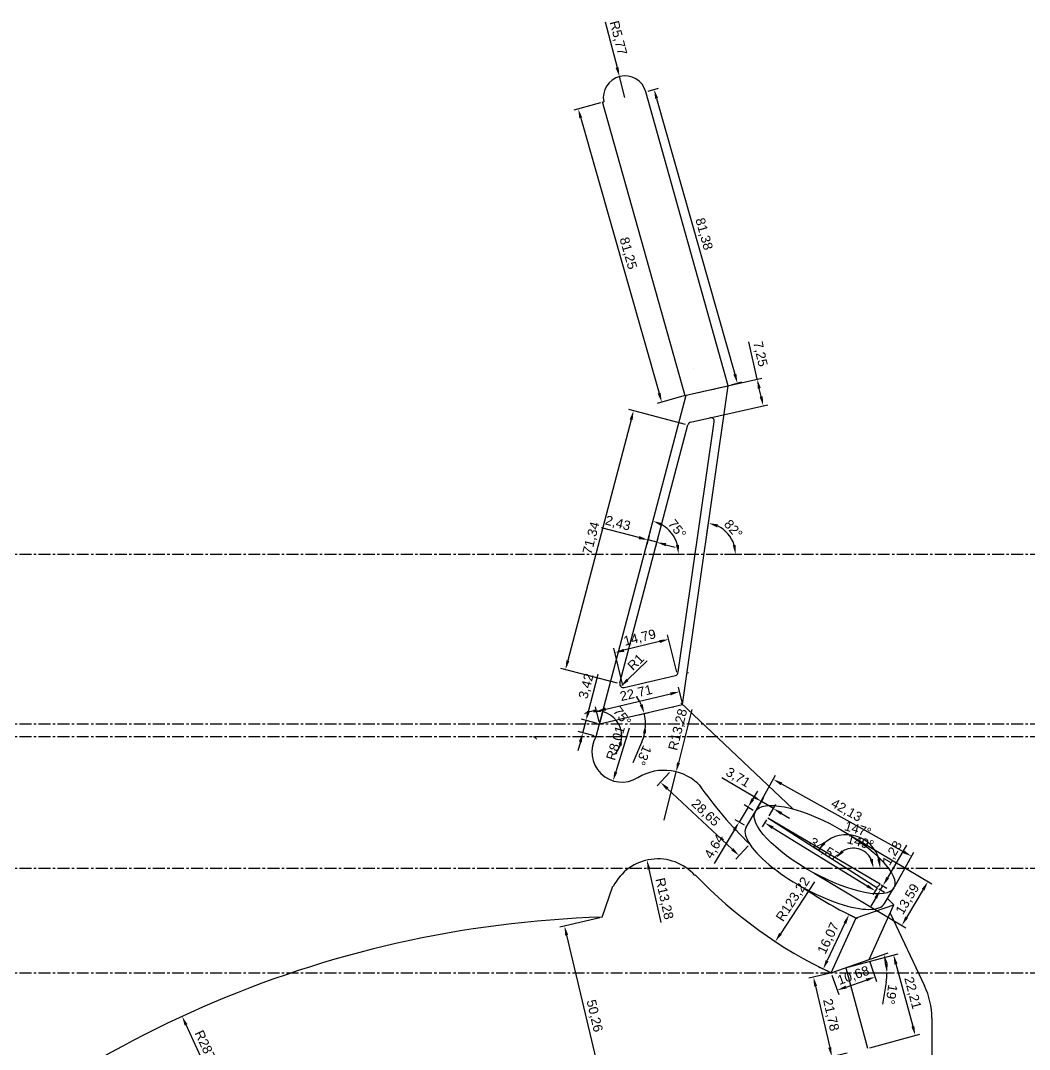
# Model space of a CAD drawing. Header units: millimetres. Extents: x -148 to 420, y -73 to 454.
# Drawn here: x 151.8 to 420.5, y 179.4 to 453.6 of the extents above; entities that cross this region are included whole.
import ezdxf

# ---------------------------------------------------------------- set-up
doc = ezdxf.new("R2010")
doc.units = ezdxf.units.MM
doc.header["$LTSCALE"] = 0.1
doc.linetypes.add('CENTER', pattern=[50.8, 31.75, -6.35, 6.35, -6.35])
doc.layers.add('axe', color=10, linetype='CENTER')
doc.layers.add('ls', color=7, linetype='Continuous')
doc.styles.get("Standard").update_dxf_attribs({"font": 'arial.ttf'})
doc.dimstyles.new('ISO-25', dxfattribs={"dimtxt": 2.5, "dimasz": 2.5, "dimexe": 1.25, "dimexo": 0.625, "dimtad": 1, "dimtxsty": 'Standard', "dimcen": 2.5, "dimadec": 0, "dimazin": 0, "dimtfac": 1, "dimtmove": 0, "dimatfit": 3, "dimfxl": 1, "dimarcsym": 0})

# ---------------------------------------------------------------- blocks, each defined once
blk = doc.blocks.new('*D102')
at = {"layer": 'Defpoints', "color": 0, "transparency": 16777216}
for p in [(194.8, 188.2), (315.54, -72.9)]:
    blk.add_point(p, dxfattribs=at)
at = {"layer": 'ls', "color": 0, "lineweight": -2, "transparency": 16777216}
blk.add_line((202.78, 170.94), (195.85, 185.93), dxfattribs=at)
at = {"layer": 'ls', "color": 0, "transparency": 16777216}
blk.add_solid([(196.23, 186.11), (195.47, 185.76), (194.8, 188.2)], dxfattribs=at)
at = {"layer": 'ls', "color": 0, "transparency": 16777216, "insert": (201.77, 178.2), "char_height": 2.5, "attachment_point": 5, "rotation": 294.816}
blk.add_mtext('R287,67', dxfattribs=at)
blk = doc.blocks.new('*D104')
at = {"layer": 'Defpoints', "color": 0, "transparency": 16777216}
for p in [(306.67, 214.63), (318.22, 165.71), (308.21, 163.35)]:
    blk.add_point(p, dxfattribs=at)
at = {"layer": 'ls', "color": 0, "lineweight": -2, "transparency": 16777216}
for p, q in [((306.07, 214.49), (295.44, 211.98)), ((297.23, 209.83), (307.64, 165.78)), ((317.62, 165.57), (306.99, 163.06))]:
    blk.add_line(p, q, dxfattribs=at)
at = {"layer": 'ls', "color": 0, "transparency": 16777216}
for points in [[(297.64, 209.93), (296.83, 209.74), (296.66, 212.27)], [(308.04, 165.88), (307.23, 165.69), (308.21, 163.35)]]:
    blk.add_solid(points, dxfattribs=at)
at = {"layer": 'ls', "color": 0, "transparency": 16777216, "insert": (304.51, 188.3), "char_height": 2.5, "attachment_point": 5, "rotation": 283.286}
blk.add_mtext('50,26', dxfattribs=at)
blk = doc.blocks.new('*D105')
at = {"layer": 'Defpoints', "color": 0, "transparency": 16777216}
for p in [(318.62, 229.84), (321.53, 216.88)]:
    blk.add_point(p, dxfattribs=at)
at = {"layer": 'ls', "color": 0, "lineweight": -2, "transparency": 16777216}
blk.add_line((322.36, 213.17), (319.17, 227.4), dxfattribs=at)
at = {"layer": 'ls', "color": 0, "transparency": 16777216}
blk.add_solid([(319.57, 227.49), (318.76, 227.31), (318.62, 229.84)], dxfattribs=at)
at = {"layer": 'ls', "color": 0, "transparency": 16777216, "insert": (323.11, 219.53), "char_height": 2.5, "attachment_point": 5, "rotation": 282.6543}
blk.add_mtext('R13,28', dxfattribs=at)
blk = doc.blocks.new('*D106')
at = {"layer": 'Defpoints', "color": 0, "transparency": 16777216}
for p in [(420.49, 311.11), (352.81, 208.14)]:
    blk.add_point(p, dxfattribs=at)
at = {"layer": 'ls', "color": 0, "lineweight": -2, "transparency": 16777216}
blk.add_line((363.25, 224.01), (354.19, 210.23), dxfattribs=at)
at = {"layer": 'ls', "color": 0, "transparency": 16777216}
blk.add_solid([(353.84, 210.46), (354.53, 210), (352.81, 208.14)], dxfattribs=at)
at = {"layer": 'ls', "color": 0, "transparency": 16777216, "insert": (357.63, 219.33), "char_height": 2.5, "attachment_point": 5, "rotation": 56.6852}
blk.add_mtext('R123,22', dxfattribs=at)
blk = doc.blocks.new('*D108')
at = {"layer": 'Defpoints', "color": 0, "transparency": 16777216}
for p in [(367.69, 199.78), (372.58, 178.55), (367.86, 177.46)]:
    blk.add_point(p, dxfattribs=at)
at = {"layer": 'ls', "color": 0, "lineweight": -2, "transparency": 16777216}
for p, q in [((367.08, 199.64), (361.75, 198.41)), ((363.53, 196.25), (367.29, 179.9)), ((371.97, 178.41), (366.64, 177.18))]:
    blk.add_line(p, q, dxfattribs=at)
at = {"layer": 'ls', "color": 0, "transparency": 16777216}
for points in [[(363.93, 196.35), (363.12, 196.16), (362.97, 198.69)], [(367.7, 179.99), (366.89, 179.8), (367.86, 177.46)]]:
    blk.add_solid(points, dxfattribs=at)
at = {"layer": 'ls', "color": 0, "transparency": 16777216, "insert": (367.48, 188.55), "char_height": 2.5, "attachment_point": 5, "rotation": 282.9704}
blk.add_mtext('21,78', dxfattribs=at)
blk = doc.blocks.new('*D109')
at = {"layer": 'Defpoints', "color": 0, "transparency": 16777216}
for p in [(377.77, 203.31), (367.69, 199.78), (379.39, 198.71)]:
    blk.add_point(p, dxfattribs=at)
at = {"layer": 'ls', "color": 0, "lineweight": -2, "transparency": 16777216}
for p, q in [((377.98, 202.72), (379.8, 197.53)), ((367.9, 199.19), (369.72, 194)), ((371.66, 196), (377.03, 197.88))]:
    blk.add_line(p, q, dxfattribs=at)
at = {"layer": 'ls', "color": 0, "transparency": 16777216}
for points in [[(376.89, 198.28), (377.16, 197.49), (379.39, 198.71)], [(371.53, 196.4), (371.8, 195.61), (369.3, 195.18)]]:
    blk.add_solid(points, dxfattribs=at)
at = {"layer": 'ls', "color": 0, "transparency": 16777216, "insert": (373.64, 198.95), "char_height": 2.5, "attachment_point": 5, "rotation": 19.3335}
blk.add_mtext('10,68', dxfattribs=at)
blk = doc.blocks.new('*D110')
at = {"layer": 'Defpoints', "color": 0, "transparency": 16777216}
for p in [(371.55, 201.13), (390.09, 183.13), (377.34, 179.69)]:
    blk.add_point(p, dxfattribs=at)
at = {"layer": 'ls', "color": 0, "lineweight": -2, "transparency": 16777216}
for p, q in [((372.16, 201.3), (385.51, 204.9)), ((384.95, 202.16), (389.44, 185.55)), ((377.95, 179.85), (391.3, 183.46))]:
    blk.add_line(p, q, dxfattribs=at)
at = {"layer": 'ls', "color": 0, "transparency": 16777216}
for points in [[(385.36, 202.27), (384.55, 202.05), (384.3, 204.58)], [(389.84, 185.66), (389.04, 185.44), (390.09, 183.13)]]:
    blk.add_solid(points, dxfattribs=at)
at = {"layer": 'ls', "color": 0, "transparency": 16777216, "insert": (389.25, 194.41), "char_height": 2.5, "attachment_point": 5, "rotation": 285.1107}
blk.add_mtext('22,21', dxfattribs=at)
blk = doc.blocks.new('*D111')
at = {"layer": 'Defpoints', "color": 0, "transparency": 16777216}
for p in [(382.19, 203.09), (372.73, 201.55), (367.69, 199.78), (373.04, 199.78)]:
    blk.add_point(p, dxfattribs=at)
at = {"layer": 'ls', "color": 0, "lineweight": -2, "transparency": 16777216}
for p, q in [((373.32, 201.75), (382.9, 205.11)), ((373.66, 199.78), (383.81, 199.78)), ((382.35, 197.29), (381.36, 191.45))]:
    blk.add_line(p, q, dxfattribs=at)
for start, end in [(9.6421, 9.6913), (350.3579, 0)]:
    blk.add_arc((367.69, 199.78), 14.87, start, end, dxfattribs=at)
at = {"layer": 'ls', "color": 0, "transparency": 16777216}
for points in [[(381.95, 202.18), (382.75, 202.39), (381.72, 204.7)], [(382.77, 202.3), (381.94, 202.23), (382.56, 199.78)]]:
    blk.add_solid(points, dxfattribs=at)
at = {"layer": 'ls', "color": 0, "transparency": 16777216, "insert": (383.73, 194.05), "char_height": 2.5, "attachment_point": 5, "rotation": 260.3579}
blk.add_mtext('19°', dxfattribs=at)
blk = doc.blocks.new('*D112')
at = {"layer": 'Defpoints', "color": 0, "transparency": 16777216}
for p in [(374.57, 214.3), (365.55, 200.79), (367.69, 199.78)]:
    blk.add_point(p, dxfattribs=at)
at = {"layer": 'ls', "color": 0, "lineweight": -2, "transparency": 16777216}
for p, q in [((374.01, 214.56), (371.3, 215.85)), ((371.36, 213.05), (366.62, 203.05)), ((367.12, 200.04), (364.42, 201.33))]:
    blk.add_line(p, q, dxfattribs=at)
at = {"layer": 'ls', "color": 0, "transparency": 16777216}
for points in [[(370.98, 213.23), (371.74, 212.87), (372.43, 215.31)], [(366.24, 203.23), (366.99, 202.87), (365.55, 200.79)]]:
    blk.add_solid(points, dxfattribs=at)
at = {"layer": 'ls', "color": 0, "transparency": 16777216, "insert": (367.07, 208.96), "char_height": 2.5, "attachment_point": 5, "rotation": 64.6271}
blk.add_mtext('16,07', dxfattribs=at)
blk = doc.blocks.new('*D113')
at = {"layer": 'Defpoints', "color": 0, "transparency": 16777216}
for p in [(347.49, 242.78), (389.08, 230.88), (384.3, 222.29)]:
    blk.add_point(p, dxfattribs=at)
at = {"layer": 'ls', "color": 0, "lineweight": -2, "transparency": 16777216}
for p, q in [((347.79, 243.33), (352.88, 252.46)), ((354.45, 250.15), (386.9, 232.1)), ((384.61, 222.84), (389.69, 231.97))]:
    blk.add_line(p, q, dxfattribs=at)
at = {"layer": 'ls', "color": 0, "transparency": 16777216}
for points in [[(354.66, 250.52), (354.25, 249.79), (352.27, 251.37)], [(387.1, 232.46), (386.7, 231.73), (389.08, 230.88)]]:
    blk.add_solid(points, dxfattribs=at)
at = {"layer": 'ls', "color": 0, "transparency": 16777216, "insert": (371.71, 242.98), "char_height": 2.5, "attachment_point": 5, "rotation": 330.9035}
blk.add_mtext('42,13', dxfattribs=at)
blk = doc.blocks.new('*D114')
at = {"layer": 'Defpoints', "color": 0, "transparency": 16777216}
for p in [(369.61, 238.33), (362.66, 226.66), (386.51, 212.44)]:
    blk.add_point(p, dxfattribs=at)
at = {"layer": 'ls', "color": 0, "lineweight": -2, "transparency": 16777216}
for p, q in [((370.15, 238.01), (394.54, 223.48)), ((363.19, 226.34), (387.59, 211.8)), ((392.19, 221.97), (387.79, 214.59))]:
    blk.add_line(p, q, dxfattribs=at)
at = {"layer": 'ls', "color": 0, "transparency": 16777216}
for points in [[(391.83, 222.19), (392.55, 221.76), (393.47, 224.12)], [(387.44, 214.81), (388.15, 214.38), (386.51, 212.44)]]:
    blk.add_solid(points, dxfattribs=at)
at = {"layer": 'ls', "color": 0, "transparency": 16777216, "insert": (388.16, 219.37), "char_height": 2.5, "attachment_point": 5, "rotation": 59.2157}
blk.add_mtext('13,59', dxfattribs=at)
blk = doc.blocks.new('*D115')
at = {"layer": 'Defpoints', "color": 0, "transparency": 16777216}
for p in [(347.49, 242.78), (343.15, 239.97), (345.1, 238.8)]:
    blk.add_point(p, dxfattribs=at)
at = {"layer": 'ls', "color": 0, "lineweight": -2, "transparency": 16777216}
for p, q in [((346.82, 246.09), (348.11, 248.24)), ((346.95, 243.1), (344.47, 244.6)), ((345.54, 243.95), (343.15, 239.97)), ((344.56, 239.12), (342.08, 240.61)), ((341.86, 237.83), (336.54, 228.97))]:
    blk.add_line(p, q, dxfattribs=at)
at = {"layer": 'ls', "color": 0, "transparency": 16777216}
for points in [[(346.47, 246.31), (347.18, 245.88), (345.54, 243.95)], [(341.5, 238.04), (342.22, 237.61), (343.15, 239.97)]]:
    blk.add_solid(points, dxfattribs=at)
at = {"layer": 'ls', "color": 0, "transparency": 16777216, "insert": (336.73, 233.42), "char_height": 2.5, "attachment_point": 5, "rotation": 59.0164}
blk.add_mtext('4,64', dxfattribs=at)
blk = doc.blocks.new('*D116')
at = {"layer": 'Defpoints', "color": 0, "transparency": 16777216}
for p in [(377.05, 231.75), (370.93, 229.23), (373.59, 227.66), (376.68, 227.66)]:
    blk.add_point(p, dxfattribs=at)
at = {"layer": 'ls', "color": 0, "lineweight": -2, "transparency": 16777216}
for p, q in [((370.39, 229.55), (367.89, 231.02)), ((377.31, 227.66), (380.2, 227.66))]:
    blk.add_line(p, q, dxfattribs=at)
blk.add_arc((373.59, 227.66), 5.36, 26.9592, 122.5011, dxfattribs=at)
at = {"layer": 'ls', "color": 0, "transparency": 16777216}
for points in [[(371.01, 231.89), (370.41, 232.47), (368.97, 230.38)], [(378.78, 230.19), (377.96, 229.99), (378.95, 227.66)]]:
    blk.add_solid(points, dxfattribs=at)
at = {"layer": 'ls', "color": 0, "transparency": 16777216, "insert": (375.5, 234.66), "char_height": 2.5, "attachment_point": 5, "rotation": 344.7301}
blk.add_mtext('149°', dxfattribs=at)
blk = doc.blocks.new('*D117')
at = {"layer": 'Defpoints', "color": 0, "transparency": 16777216}
for p in [(377.64, 234.43), (365.96, 231.38), (371.77, 227.66), (378.67, 227.66)]:
    blk.add_point(p, dxfattribs=at)
at = {"layer": 'ls', "color": 0, "lineweight": -2, "transparency": 16777216}
for p, q in [((365.44, 231.72), (363.18, 233.17)), ((379.3, 227.66), (381.98, 227.66))]:
    blk.add_line(p, q, dxfattribs=at)
blk.add_arc((371.77, 227.66), 8.96, 16.0409, 131.2718, dxfattribs=at)
at = {"layer": 'ls', "color": 0, "transparency": 16777216}
for points in [[(366.18, 234.12), (365.55, 234.66), (364.23, 232.5)], [(380.79, 230.19), (379.97, 230.07), (380.73, 227.66)]]:
    blk.add_solid(points, dxfattribs=at)
at = {"layer": 'ls', "color": 0, "transparency": 16777216, "insert": (374.82, 238.06), "char_height": 2.5, "attachment_point": 5, "rotation": 343.6563}
blk.add_mtext('147°', dxfattribs=at)
blk = doc.blocks.new('*D118')
at = {"layer": 'Defpoints', "color": 0, "transparency": 16777216}
for p in [(349.11, 245.48), (347.63, 243.02), (350.82, 241.1)]:
    blk.add_point(p, dxfattribs=at)
at = {"layer": 'ls', "color": 0, "lineweight": -2, "transparency": 16777216}
for p, q in [((346.97, 246.77), (338.6, 251.79)), ((347.95, 243.55), (349.76, 246.55)), ((352.3, 243.57), (349.11, 245.48)), ((351.14, 241.64), (352.94, 244.64)), ((354.44, 242.28), (356.58, 241))]:
    blk.add_line(p, q, dxfattribs=at)
at = {"layer": 'ls', "color": 0, "transparency": 16777216}
for points in [[(347.18, 247.13), (346.76, 246.41), (349.11, 245.48)], [(354.65, 242.64), (354.22, 241.93), (352.3, 243.57)]]:
    blk.add_solid(points, dxfattribs=at)
at = {"layer": 'ls', "color": 0, "transparency": 16777216, "insert": (342.81, 251.75), "char_height": 2.5, "attachment_point": 5, "rotation": 329.0164}
blk.add_mtext('3,71', dxfattribs=at)
blk = doc.blocks.new('*D119')
at = {"layer": 'Defpoints', "color": 0, "transparency": 16777216}
for p in [(379.8, 222.5), (380.46, 223.61), (381.48, 223.01)]:
    blk.add_point(p, dxfattribs=at)
at = {"layer": 'ls', "color": 0, "lineweight": -2, "transparency": 16777216}
for p, q in [((382.75, 225.16), (387.83, 233.78)), ((380.34, 222.19), (381.9, 221.27)), ((380.82, 221.9), (381.48, 223.01)), ((380.99, 223.29), (382.55, 222.37)), ((379.55, 219.75), (378.28, 217.59))]:
    blk.add_line(p, q, dxfattribs=at)
at = {"layer": 'ls', "color": 0, "transparency": 16777216}
for points in [[(382.39, 225.37), (383.1, 224.95), (381.48, 223.01)], [(379.2, 219.96), (379.91, 219.54), (380.82, 221.9)]]:
    blk.add_solid(points, dxfattribs=at)
at = {"layer": 'ls', "color": 0, "transparency": 16777216, "insert": (384.09, 231.63), "char_height": 2.5, "attachment_point": 5, "rotation": 59.4603}
blk.add_mtext('1,28', dxfattribs=at)
blk = doc.blocks.new('*D120')
at = {"layer": 'Defpoints', "color": 0, "transparency": 16777216}
for p in [(350.82, 241.1), (380.25, 222.98), (379.43, 221.65)]:
    blk.add_point(p, dxfattribs=at)
at = {"layer": 'ls', "color": 0, "lineweight": -2, "transparency": 16777216}
for p, q in [((350.49, 240.57), (349.34, 238.71)), ((352.13, 238.47), (377.3, 222.97)), ((379.92, 222.45), (378.78, 220.59))]:
    blk.add_line(p, q, dxfattribs=at)
at = {"layer": 'ls', "color": 0, "transparency": 16777216}
for points in [[(352.34, 238.82), (351.91, 238.11), (350, 239.78)], [(377.52, 223.32), (377.09, 222.61), (379.43, 221.65)]]:
    blk.add_solid(points, dxfattribs=at)
at = {"layer": 'ls', "color": 0, "transparency": 16777216, "insert": (365.83, 232.53), "char_height": 2.5, "attachment_point": 5, "rotation": 328.3827}
blk.add_mtext('34,57', dxfattribs=at)
blk = doc.blocks.new('*D121')
at = {"layer": 'Defpoints', "color": 0, "transparency": 16777216}
for p in [(325.06, 253.64), (346, 234.09), (343.16, 231.04)]:
    blk.add_point(p, dxfattribs=at)
at = {"layer": 'ls', "color": 0, "lineweight": -2, "transparency": 16777216}
for p, q in [((324.63, 253.18), (321.36, 249.68)), ((324.04, 248.89), (341.33, 232.75)), ((345.57, 233.63), (342.31, 230.13))]:
    blk.add_line(p, q, dxfattribs=at)
at = {"layer": 'ls', "color": 0, "transparency": 16777216}
for points in [[(324.33, 249.19), (323.76, 248.58), (322.21, 250.59)], [(341.62, 233.05), (341.05, 232.44), (343.16, 231.04)]]:
    blk.add_solid(points, dxfattribs=at)
at = {"layer": 'ls', "color": 0, "transparency": 16777216, "insert": (334.14, 242.37), "char_height": 2.5, "attachment_point": 5, "rotation": 316.969}
blk.add_mtext('28,65', dxfattribs=at)
blk = doc.blocks.new('*D122')
at = {"layer": 'Defpoints', "color": 0, "transparency": 16777216}
for p in [(326.4, 253.37), (323.18, 240.49)]:
    blk.add_point(p, dxfattribs=at)
at = {"layer": 'ls', "color": 0, "lineweight": -2, "transparency": 16777216}
for p, q in [((330.55, 269.95), (327.01, 255.8)), ((323.18, 240.49), (326.4, 253.37))]:
    blk.add_line(p, q, dxfattribs=at)
at = {"layer": 'ls', "color": 0, "transparency": 16777216}
blk.add_solid([(326.61, 255.9), (327.41, 255.7), (326.4, 253.37)], dxfattribs=at)
at = {"layer": 'ls', "color": 0, "transparency": 16777216, "insert": (327.02, 264.6), "char_height": 2.5, "attachment_point": 5, "rotation": 75.9424}
blk.add_mtext('R13,28', dxfattribs=at)
blk = doc.blocks.new('*D123')
at = {"layer": 'Defpoints', "color": 0, "transparency": 16777216}
for p in [(311.95, 258.62), (309.59, 250.97)]:
    blk.add_point(p, dxfattribs=at)
at = {"layer": 'ls', "color": 0, "lineweight": -2, "transparency": 16777216}
blk.add_line((313.91, 264.97), (310.33, 253.35), dxfattribs=at)
at = {"layer": 'ls', "color": 0, "transparency": 16777216}
blk.add_solid([(309.93, 253.48), (310.72, 253.23), (309.59, 250.97)], dxfattribs=at)
at = {"layer": 'ls', "color": 0, "transparency": 16777216, "insert": (310.45, 260.98), "char_height": 2.5, "attachment_point": 5, "rotation": 72.852}
blk.add_mtext('R8,01', dxfattribs=at)
blk = doc.blocks.new('*D124')
at = {"layer": 'Defpoints', "color": 0, "transparency": 16777216}
for p in [(302.39, 267.07), (306, 266.12), (305.13, 262.81)]:
    blk.add_point(p, dxfattribs=at)
at = {"layer": 'ls', "color": 0, "lineweight": -2, "transparency": 16777216}
for p, q in [((303.03, 269.48), (305.63, 279.36)), ((305.39, 266.28), (301.18, 267.38)), ((301.52, 263.76), (302.39, 267.07)), ((304.52, 262.97), (300.31, 264.08)), ((300.89, 261.34), (300.25, 258.93))]:
    blk.add_line(p, q, dxfattribs=at)
at = {"layer": 'ls', "color": 0, "transparency": 16777216}
for points in [[(302.62, 269.59), (303.43, 269.38), (302.39, 267.07)], [(300.48, 261.45), (301.29, 261.24), (301.52, 263.76)]]:
    blk.add_solid(points, dxfattribs=at)
at = {"layer": 'ls', "color": 0, "transparency": 16777216, "insert": (302.59, 276.17), "char_height": 2.5, "attachment_point": 5, "rotation": 75.2597}
blk.add_mtext('3,42', dxfattribs=at)
blk = doc.blocks.new('*D125')
at = {"layer": 'Defpoints', "color": 0, "transparency": 16777216}
for p in [(305.8, 265.38), (311.31, 265.71), (305.13, 262.81), (307.78, 262.81)]:
    blk.add_point(p, dxfattribs=at)
at = {"layer": 'ls', "color": 0, "lineweight": -2, "transparency": 16777216}
for p, q in [((305.96, 265.98), (307.18, 270.62)), ((308.4, 262.81), (313.2, 262.81))]:
    blk.add_line(p, q, dxfattribs=at)
for start, end in [(96.3719, 117.4842), (360, 75.2597), (317.7755, 338.8878)]:
    blk.add_arc((305.13, 262.81), 6.82, start, end, dxfattribs=at)
at = {"layer": 'ls', "color": 0, "transparency": 16777216}
for points in [[(304.4, 270.01), (304.34, 269.18), (306.86, 269.41)], [(311.08, 260.43), (311.9, 260.28), (311.95, 262.81)]]:
    blk.add_solid(points, dxfattribs=at)
at = {"layer": 'ls', "color": 0, "transparency": 16777216, "insert": (312.03, 268.14), "char_height": 2.5, "attachment_point": 5, "rotation": 307.6298}
blk.add_mtext('75°', dxfattribs=at)
blk = doc.blocks.new('*D126')
at = {"layer": 'Defpoints', "color": 0, "transparency": 16777216}
for p in [(306, 266.12), (315.92, 268.46), (316.19, 266.12), (318.09, 268)]:
    blk.add_point(p, dxfattribs=at)
at = {"layer": 'ls', "color": 0, "lineweight": -2, "transparency": 16777216}
for p, q in [((316.53, 268.6), (319.12, 269.22)), ((316.82, 266.12), (319.48, 266.12)), ((317.21, 261.22), (314.85, 255.8))]:
    blk.add_line(p, q, dxfattribs=at)
for start, end in [(25.0095, 36.733), (360, 13.286), (336.428, 360), (336.553, 348.2765)]:
    blk.add_arc((306, 266.12), 12.24, start, end, dxfattribs=at)
at = {"layer": 'ls', "color": 0, "transparency": 16777216}
for points in [[(317.48, 271.43), (316.69, 271.15), (317.91, 268.93)], [(317.57, 263.67), (318.39, 263.59), (318.23, 266.12)]]:
    blk.add_solid(points, dxfattribs=at)
at = {"layer": 'ls', "color": 0, "transparency": 16777216, "insert": (317.77, 257.75), "char_height": 2.5, "attachment_point": 5, "rotation": 246.428}
blk.add_mtext('13°', dxfattribs=at)
blk = doc.blocks.new('*D127')
at = {"layer": 'Defpoints', "color": 0, "transparency": 16777216}
for p in [(327.3, 274.73), (328.1, 271.34), (306, 266.12)]:
    blk.add_point(p, dxfattribs=at)
at = {"layer": 'ls', "color": 0, "lineweight": -2, "transparency": 16777216}
for p, q in [((327.96, 271.94), (327.01, 275.95)), ((307.63, 270.08), (324.87, 274.15)), ((305.85, 266.73), (304.91, 270.73))]:
    blk.add_line(p, q, dxfattribs=at)
at = {"layer": 'ls', "color": 0, "transparency": 16777216}
for points in [[(324.77, 274.56), (324.96, 273.75), (327.3, 274.73)], [(307.53, 270.49), (307.72, 269.68), (305.19, 269.51)]]:
    blk.add_solid(points, dxfattribs=at)
at = {"layer": 'ls', "color": 0, "transparency": 16777216, "insert": (315.76, 274.19), "char_height": 2.5, "attachment_point": 5, "rotation": 13.286}
blk.add_mtext('22,71', dxfattribs=at)
blk = doc.blocks.new('*D128')
at = {"layer": 'Defpoints', "color": 0, "transparency": 16777216}
for p in [(311.64, 276.11), (312.36, 276.81)]:
    blk.add_point(p, dxfattribs=at)
at = {"layer": 'ls', "color": 0, "lineweight": -2, "transparency": 16777216}
blk.add_line((318.66, 282.95), (313.43, 277.86), dxfattribs=at)
at = {"layer": 'ls', "color": 0, "transparency": 16777216}
blk.add_solid([(313.14, 278.16), (313.72, 277.56), (311.64, 276.11)], dxfattribs=at)
at = {"layer": 'ls', "color": 0, "transparency": 16777216, "insert": (315.63, 282.62), "char_height": 2.5, "attachment_point": 5, "rotation": 44.2728}
blk.add_mtext('R1', dxfattribs=at)
blk = doc.blocks.new('*D129')
at = {"layer": 'Defpoints', "color": 0, "transparency": 16777216}
for p in [(310.06, 285.15), (326.72, 279.35), (312.36, 275.81)]:
    blk.add_point(p, dxfattribs=at)
at = {"layer": 'ls', "color": 0, "lineweight": -2, "transparency": 16777216}
for p, q in [((321.99, 288.09), (312.48, 285.75)), ((326.57, 279.96), (324.12, 289.9)), ((312.21, 276.42), (309.76, 286.36))]:
    blk.add_line(p, q, dxfattribs=at)
at = {"layer": 'ls', "color": 0, "transparency": 16777216}
for points in [[(321.89, 288.49), (322.09, 287.69), (324.42, 288.69)], [(312.38, 286.15), (312.58, 285.34), (310.06, 285.15)]]:
    blk.add_solid(points, dxfattribs=at)
at = {"layer": 'ls', "color": 0, "transparency": 16777216, "insert": (316.73, 288.98), "char_height": 2.5, "attachment_point": 5, "rotation": 13.855}
blk.add_mtext('14,79', dxfattribs=at)
blk = doc.blocks.new('*D130')
at = {"layer": 'Defpoints', "color": 0, "transparency": 16777216}
for p in [(329.48, 345.81), (296.92, 280.6), (311.36, 276.81)]:
    blk.add_point(p, dxfattribs=at)
at = {"layer": 'ls', "color": 0, "lineweight": -2, "transparency": 16777216}
for p, q in [((328.87, 345.97), (313.83, 349.92)), ((314.41, 347.18), (297.56, 283.02)), ((310.75, 276.97), (295.71, 280.92))]:
    blk.add_line(p, q, dxfattribs=at)
at = {"layer": 'ls', "color": 0, "transparency": 16777216}
for points in [[(314, 347.29), (314.81, 347.08), (315.04, 349.6)], [(297.15, 283.13), (297.96, 282.91), (296.92, 280.6)]]:
    blk.add_solid(points, dxfattribs=at)
at = {"layer": 'ls', "color": 0, "transparency": 16777216, "insert": (303.92, 315.64), "char_height": 2.5, "attachment_point": 5, "rotation": 75.2861}
blk.add_mtext('71,34', dxfattribs=at)
blk = doc.blocks.new('*D131')
at = {"layer": 'Defpoints', "color": 0, "transparency": 16777216}
for p in [(334.52, 316.08), (341.3, 315.18), (333.84, 311.34), (338.63, 311.34)]:
    blk.add_point(p, dxfattribs=at)
at = {"layer": 'ls', "color": 0, "lineweight": -2, "transparency": 16777216}
for p, q in [((334.61, 316.7), (335.21, 320.88)), ((339.26, 311.34), (343.48, 311.34))]:
    blk.add_line(p, q, dxfattribs=at)
blk.add_arc((333.84, 311.34), 8.39, 17.1345, 64.699, dxfattribs=at)
at = {"layer": 'ls', "color": 0, "transparency": 16777216}
for points in [[(337.31, 318.52), (337.55, 319.32), (335.03, 319.64)], [(342.27, 313.87), (341.45, 313.75), (342.23, 311.34)]]:
    blk.add_solid(points, dxfattribs=at)
at = {"layer": 'ls', "color": 0, "transparency": 16777216, "insert": (341.62, 318.08), "char_height": 2.5, "attachment_point": 5, "rotation": 310.9168}
blk.add_mtext('82°', dxfattribs=at)
blk = doc.blocks.new('*D132')
at = {"layer": 'Defpoints', "color": 0, "transparency": 16777216}
for p in [(319.22, 316.37), (326.2, 315.23), (317.89, 311.34), (323.1, 311.34)]:
    blk.add_point(p, dxfattribs=at)
at = {"layer": 'ls', "color": 0, "lineweight": -2, "transparency": 16777216}
for p, q in [((319.38, 316.98), (320.55, 321.42)), ((323.73, 311.34), (328.32, 311.34))]:
    blk.add_line(p, q, dxfattribs=at)
blk.add_arc((317.89, 311.34), 9.18, 15.658, 59.6017, dxfattribs=at)
at = {"layer": 'ls', "color": 0, "transparency": 16777216}
for points in [[(322.38, 318.87), (322.7, 319.64), (320.23, 320.21)], [(327.14, 313.87), (326.32, 313.76), (327.07, 311.34)]]:
    blk.add_solid(points, dxfattribs=at)
at = {"layer": 'ls', "color": 0, "transparency": 16777216, "insert": (326.66, 318.1), "char_height": 2.5, "attachment_point": 5, "rotation": 307.6298}
blk.add_mtext('75°', dxfattribs=at)
blk = doc.blocks.new('*D133')
at = {"layer": 'Defpoints', "color": 0, "transparency": 16777216}
for p in [(319.34, 316.84), (321.69, 316.22), (318.9, 315.16)]:
    blk.add_point(p, dxfattribs=at)
at = {"layer": 'ls', "color": 0, "lineweight": -2, "transparency": 16777216}
for p, q in [((316.48, 315.79), (306.53, 318.41)), ((319.18, 316.24), (318.58, 313.95)), ((321.53, 315.62), (320.93, 313.33)), ((321.25, 314.54), (318.9, 315.16)), ((323.67, 313.9), (326.09, 313.27))]:
    blk.add_line(p, q, dxfattribs=at)
at = {"layer": 'ls', "color": 0, "transparency": 16777216}
for points in [[(316.59, 316.2), (316.37, 315.39), (318.9, 315.16)], [(323.77, 314.3), (323.56, 313.5), (321.25, 314.54)]]:
    blk.add_solid(points, dxfattribs=at)
at = {"layer": 'ls', "color": 0, "transparency": 16777216, "insert": (310.84, 319.48), "char_height": 2.5, "attachment_point": 5, "rotation": 345.2597}
blk.add_mtext('2,43', dxfattribs=at)
blk = doc.blocks.new('*D134')
at = {"layer": 'Defpoints', "color": 0, "transparency": 16777216}
for p in [(347.99, 358.01), (331.17, 354.2), (332.77, 347.13)]:
    blk.add_point(p, dxfattribs=at)
at = {"layer": 'ls', "color": 0, "lineweight": -2, "transparency": 16777216}
for p, q in [((347.99, 358.01), (345.73, 368)), ((331.78, 354.34), (349.21, 358.28)), ((349.04, 353.38), (348.54, 355.57)), ((333.38, 347.27), (350.81, 351.22))]:
    blk.add_line(p, q, dxfattribs=at)
at = {"layer": 'ls', "color": 0, "transparency": 16777216}
for points in [[(348.95, 355.66), (348.14, 355.48), (347.99, 358.01)], [(349.45, 353.47), (348.63, 353.29), (349.59, 350.94)]]:
    blk.add_solid(points, dxfattribs=at)
at = {"layer": 'ls', "color": 0, "transparency": 16777216, "insert": (348.66, 364.69), "char_height": 2.5, "attachment_point": 5, "rotation": 282.7541}
blk.add_mtext('7,25', dxfattribs=at)
blk = doc.blocks.new('*D135')
at = {"layer": 'Defpoints', "color": 0, "transparency": 16777216}
for p in [(306.81, 431.86), (329.04, 353.72), (322.55, 351.87)]:
    blk.add_point(p, dxfattribs=at)
at = {"layer": 'ls', "color": 0, "lineweight": -2, "transparency": 16777216}
for p, q in [((306.21, 431.69), (299.11, 429.67)), ((301, 427.61), (321.86, 354.28)), ((328.44, 353.55), (321.34, 351.53))]:
    blk.add_line(p, q, dxfattribs=at)
at = {"layer": 'ls', "color": 0, "transparency": 16777216}
for points in [[(301.4, 427.73), (300.6, 427.5), (300.31, 430.02)], [(322.26, 354.39), (321.46, 354.16), (322.55, 351.87)]]:
    blk.add_solid(points, dxfattribs=at)
at = {"layer": 'ls', "color": 0, "transparency": 16777216, "insert": (313.48, 391.53), "char_height": 2.5, "attachment_point": 5, "rotation": 285.8804}
blk.add_mtext('81,25', dxfattribs=at)
blk = doc.blocks.new('*D136')
at = {"layer": 'Defpoints', "color": 0, "transparency": 16777216}
for p in [(318.31, 434.61), (342.71, 356.94), (340.5, 356.31)]:
    blk.add_point(p, dxfattribs=at)
at = {"layer": 'ls', "color": 0, "lineweight": -2, "transparency": 16777216}
for p, q in [((318.91, 434.78), (321.72, 435.58)), ((321.2, 432.83), (342.03, 359.34)), ((341.1, 356.48), (343.91, 357.28))]:
    blk.add_line(p, q, dxfattribs=at)
at = {"layer": 'ls', "color": 0, "transparency": 16777216}
for points in [[(321.6, 432.94), (320.8, 432.72), (320.52, 435.23)], [(342.43, 359.46), (341.63, 359.23), (342.71, 356.94)]]:
    blk.add_solid(points, dxfattribs=at)
at = {"layer": 'ls', "color": 0, "transparency": 16777216, "insert": (333.66, 396.67), "char_height": 2.5, "attachment_point": 5, "rotation": 285.8214}
blk.add_mtext('81,38', dxfattribs=at)
blk = doc.blocks.new('*D137')
at = {"layer": 'Defpoints', "color": 0, "transparency": 16777216}
for p in [(311.3, 438.64), (312.75, 433.05)]:
    blk.add_point(p, dxfattribs=at)
at = {"layer": 'ls', "color": 0, "lineweight": -2, "transparency": 16777216}
for p, q in [((307.47, 453.28), (310.66, 441.06)), ((312.75, 433.05), (311.3, 438.64))]:
    blk.add_line(p, q, dxfattribs=at)
at = {"layer": 'ls', "color": 0, "transparency": 16777216}
blk.add_solid([(311.07, 441.16), (310.26, 440.95), (311.3, 438.64)], dxfattribs=at)
at = {"layer": 'ls', "color": 0, "transparency": 16777216, "insert": (310.81, 448.91), "char_height": 2.5, "attachment_point": 5, "rotation": 284.6328}
blk.add_mtext('R5,77', dxfattribs=at)

msp = doc.modelspace()

# ---------------------------------------------------------------- linework, layer by layer
at = {"layer": 'axe'}
msp.add_line((328.752, 353.653), (340.287, 356.264), dxfattribs=at)
for p in [(317.893, 311.337), (305.995, 266.117), (305.126, 262.813), (367.953, 227.657), (367.69, 199.777)]:
    msp.add_xline(p, (1, 0), dxfattribs=at)
at = {"layer": 'ls'}
for p, q in [((340.287, 356.264), (318.31, 434.608)), ((328.764, 353.61), (306.787, 431.954)), ((306.812, 431.865), (307.094, 431.931)), ((330.95, 360.965), (330.95, 360.965)), ((305.126, 262.813), (329.043, 353.719)), ((328.099, 271.336), (340.287, 356.264)), ((328.752, 353.651), (329.043, 353.719)), ((311.392, 277.066), (329.478, 345.812)), ((326.971, 279.886), (336.548, 346.623)), ((330.216, 346.531), (335.329, 347.738)), ((329.312, 279.787), (329.692, 279.877)), ((312.588, 275.838), (326.211, 279.055)), ((357.493, 243.468), (327.612, 271.798)), ((305.995, 266.117), (328.099, 271.336)), ((325.626, 270.513), (325.662, 270.761)), ((289.105, 262.129), (289.203, 262.152)), ((316.191, 251.825), (316.199, 251.793)), ((345.017, 238.661), (347.49, 242.779)), ((350.815, 241.105), (379.805, 222.503)), ((380.698, 223.464), (351.025, 240.97)), ((331.515, 225.867), (331.392, 225.773)), ((306.674, 214.631), (309.536, 222.895)), ((309.536, 222.895), (309.662, 222.849)), ((379.805, 222.503), (380.698, 223.464)), ((381.913, 218.312), (384.386, 222.431)), ((384.406, 217.951), (382.679, 219.589)), ((374.325, 214.414), (384.406, 217.951)), ((377.771, 203.314), (384.406, 217.951)), ((367.69, 199.777), (374.325, 214.414)), ((383.394, 215.72), (392.576, 196.299)), ((367.69, 199.777), (377.771, 203.314)), ((371.555, 201.133), (377.345, 179.692)), ((394.495, 187.751), (394.495, 171.923))]:
    msp.add_line(p, q, dxfattribs=at)
for centre, radius, start, end in [((312.753, 433.054), 5.77, 15.61735, 191.2273), ((330.445, 345.557), 1, 103.286, 165.2597), ((335.559, 346.765), 1, 351.83351, 103.286), ((325.982, 280.028), 1, 283.286, 351.83351), ((312.359, 276.811), 1, 165.2597, 283.286), ((264.007, 232.225), 39.121, 49.90487, 51.43252), ((311.95, 258.619), 8.009, 148.42519, 301.97646), ((323.177, 240.488), 13.284, 42.05004, 121.68287), ((420.49, 311.11), 107.151, 214.82025, 225.95761), ((321.528, 216.876), 13.284, 42.05004, 153.27777), ((420.49, 311.11), 123.219, 223.77273, 244.62711), ((420.49, 311.11), 107.151, 235.75963, 244.62711), ((315.536, -72.902), 287.67, 91.76547, 135.48645), ((374.495, 187.751), 20, 0, 25.30451)]:
    msp.add_arc(centre, radius, start, end, dxfattribs=at)
msp.add_ellipse((365.938, 232.605), major_axis=(18.448, -10.174), ratio=0.3224272, dxfattribs=at)
msp.add_ellipse((363.465, 228.486), major_axis=(18.448, -10.174), ratio=0.3224272, start_param=3.1178786, end_param=6.2831853, dxfattribs=at)

# ---------------------------------------------------------------- dimensions: what is measured, and where the dimension line sits
for center, mpoint, picture, middle in [((312.753, 433.054), (311.296, 438.637), '*D137', (310.806, 448.915)), ((323.177, 240.488), (326.403, 253.374), '*D122', (327.022, 264.602))]:
    dim = msp.add_radius_dim(center=center, mpoint=mpoint, dimstyle='ISO-25', dxfattribs=at)
    dim.commit()
    dim.dimension.update_dxf_attribs({"geometry": picture, "text_midpoint": middle})
for p1, p2, distance, picture, middle in [((318.31, 434.608), (340.497, 356.312), 2.299, '*D136', (333.662, 396.667)), ((306.812, 431.865), (329.043, 353.719), -6.756, '*D135', (313.476, 391.525)), ((332.772, 347.134), (331.173, 354.201), -17.246, '*D134', (348.661, 364.692)), ((329.478, 345.812), (311.359, 276.811), -14.926, '*D130', (303.925, 315.643)), ((321.693, 316.221), (319.341, 316.84), 1.741, '*D133', (310.838, 319.477)), ((326.719, 279.353), (312.359, 275.811), -9.615, '*D129', (316.727, 288.983)), ((305.126, 262.813), (305.995, 266.117), 3.727, '*D124', (302.588, 276.173)), ((305.995, 266.117), (328.099, 271.336), 3.486, '*D127', (315.757, 274.19)), ((325.056, 253.639), (346, 234.087), -4.164, '*D121', (334.138, 242.374)), ((350.815, 241.105), (347.633, 243.016), -2.876, '*D118', (342.81, 251.748)), ((347.49, 242.779), (384.303, 222.293), 9.829, '*D113', (371.711, 242.984)), ((347.49, 242.779), (345.1, 238.799), -2.278, '*D115', (336.733, 233.422)), ((350.815, 241.105), (380.251, 222.984), -1.561, '*D120', (365.83, 232.527)), ((369.614, 238.333), (362.658, 226.657), 27.769, '*D114', (388.165, 219.371)), ((379.805, 222.503), (380.456, 223.607), -1.184, '*D119', (384.093, 231.628)), ((306.674, 214.631), (318.224, 165.715), -10.289, '*D104', (304.505, 188.297)), ((374.575, 214.295), (367.69, 199.777), -2.372, '*D112', (367.067, 208.964)), ((367.69, 199.777), (377.771, 203.314), -4.877, '*D109', (373.641, 198.951)), ((371.555, 201.133), (377.345, 179.692), 13.203, '*D110', (389.25, 194.409)), ((367.69, 199.777), (372.579, 178.55), -4.846, '*D108', (367.485, 188.553))]:
    dim = msp.add_aligned_dim(p1=p1, p2=p2, distance=distance, dimstyle='ISO-25', dxfattribs=at)
    dim.commit()
    dim.dimension.update_dxf_attribs({"geometry": picture, "text_midpoint": middle})
for base, center, p1, p2, picture, middle in [((326.204, 315.228), (317.893, 311.337), (323.101, 311.337), (319.218, 316.374), '*D132', (326.662, 318.098)), ((341.297, 315.183), (333.84, 311.337), (338.63, 311.337), (334.52, 316.079), '*D131', (341.617, 318.078)), ((318.089, 268.002), (305.995, 266.117), (316.194, 266.117), (315.921, 268.461), '*D126', (317.774, 257.749)), ((311.306, 265.706), (305.126, 262.813), (307.778, 262.813), (305.801, 265.378), '*D125', (312.032, 268.137)), ((377.637, 234.429), (371.772, 227.657), (378.673, 227.657), (365.964, 231.384), '*D117', (374.822, 238.058)), ((377.05, 231.754), (373.59, 227.657), (376.68, 227.657), (370.929, 229.228), '*D116', (375.503, 234.665)), ((382.188, 203.095), (367.69, 199.777), (373.036, 199.777), (372.734, 201.547), '*D111', (383.732, 194.05))]:
    dim = msp.add_angular_dim_3p(base=base, center=center, p1=p1, p2=p2, dimstyle='ISO-25', dxfattribs=at)
    dim.commit()
    dim.dimension.update_dxf_attribs({"geometry": picture, "text_midpoint": middle})
for center, mpoint, picture, middle in [((420.49, 311.11), (352.813, 208.14), '*D106', (359.403, 218.166)), ((312.359, 276.811), (311.643, 276.113), '*D128', (316.941, 281.279)), ((311.95, 258.619), (309.588, 250.966), '*D123', (312.486, 260.356)), ((321.528, 216.876), (318.618, 229.837), '*D105', (321.037, 219.063)), ((315.536, -72.902), (194.8, 188.204), '*D102', (199.841, 177.303))]:
    dim = msp.add_radius_dim(center=center, mpoint=mpoint, dimstyle='ISO-25', dxfattribs=at)
    dim.commit()
    dim.dimension.update_dxf_attribs({"geometry": picture, "text_midpoint": middle, "dimtype": 164})

doc.saveas('drawing.dxf')
